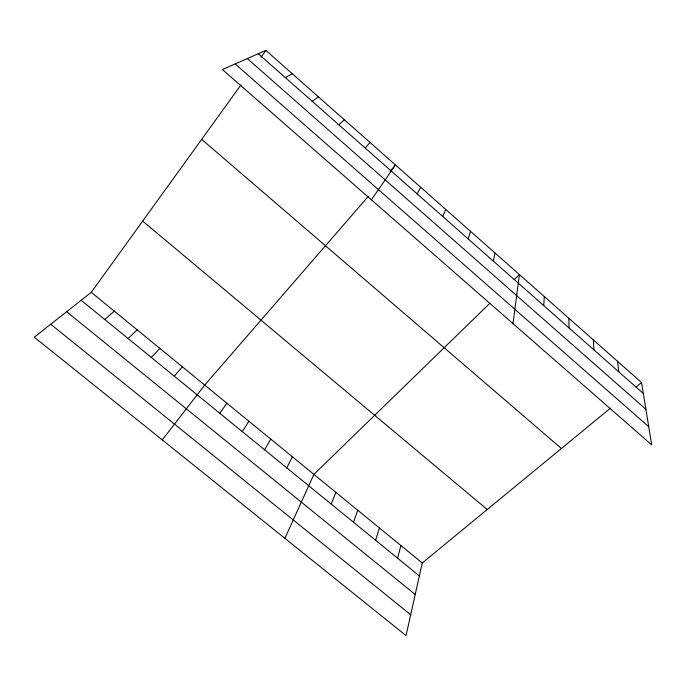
<?xml version="1.0" encoding="UTF-8"?>
<svg xmlns="http://www.w3.org/2000/svg" width="686" height="686" viewBox="0 0 686 686"><rect width="100%" height="100%" fill="white"/><g stroke="black" fill="none" stroke-linecap="round" stroke-linejoin="round"><path stroke-width="1.03" d="M543.758 305.622L544.272 296.541M512.991 323.595L519.405 274.554L514.131 279.691M493.337 261.126L495.06 253.023M610.137 408.402L422.233 562.992L406.043 635.596L34.3 337.186L91.281 292.313L240.992 84.901M397.563 558.181L400.898 545.542M468.169 238.917L470.493 231.311M375.619 540.294L379.392 527.954M353.496 522.26L357.732 510.23M331.201 504.09L335.9 492.377M442.77 216.502L445.711 209.393M284.896 538.347L313.905 474.386L489.89 303.263M286.765 467.861L292.39 456.79M417.139 193.889L420.707 187.287M264.616 449.81L270.713 439.066M242.304 431.623L248.881 421.204M371.4 199.798L395.479 164.983L390.068 171.226M219.82 413.289L226.877 403.205M260.929 57.29L265.894 50.404L641.556 382.556L651.7 444.871L222.401 69.526L265.894 50.404M162.256 439.898L204.702 385.078L368.356 196.282M174.321 376.202L182.365 366.804M365.175 148.03L370.028 142.482M151.306 357.44L159.855 348.394M128.119 338.532L137.174 329.846M338.824 124.783L344.346 119.776M104.735 319.479L114.322 311.152M635.939 387.178L641.556 382.556M312.241 101.322L318.433 96.863M285.402 77.638L292.279 73.736M50.738 324.238L410.691 614.742M66.645 311.71L415.21 594.496M81.18 300.271L419.352 575.94M91.281 292.313L422.233 562.992M142.671 221.115L487.24 509.509M201.675 139.369L561.405 448.49M235.144 63.927L648.75 426.726M247.32 58.567L645.912 409.302M258.313 53.74L643.339 393.49M617.563 361.333L618.781 371.821M593.347 339.93L593.999 349.954M568.926 318.33L568.994 327.891"/></g></svg>
